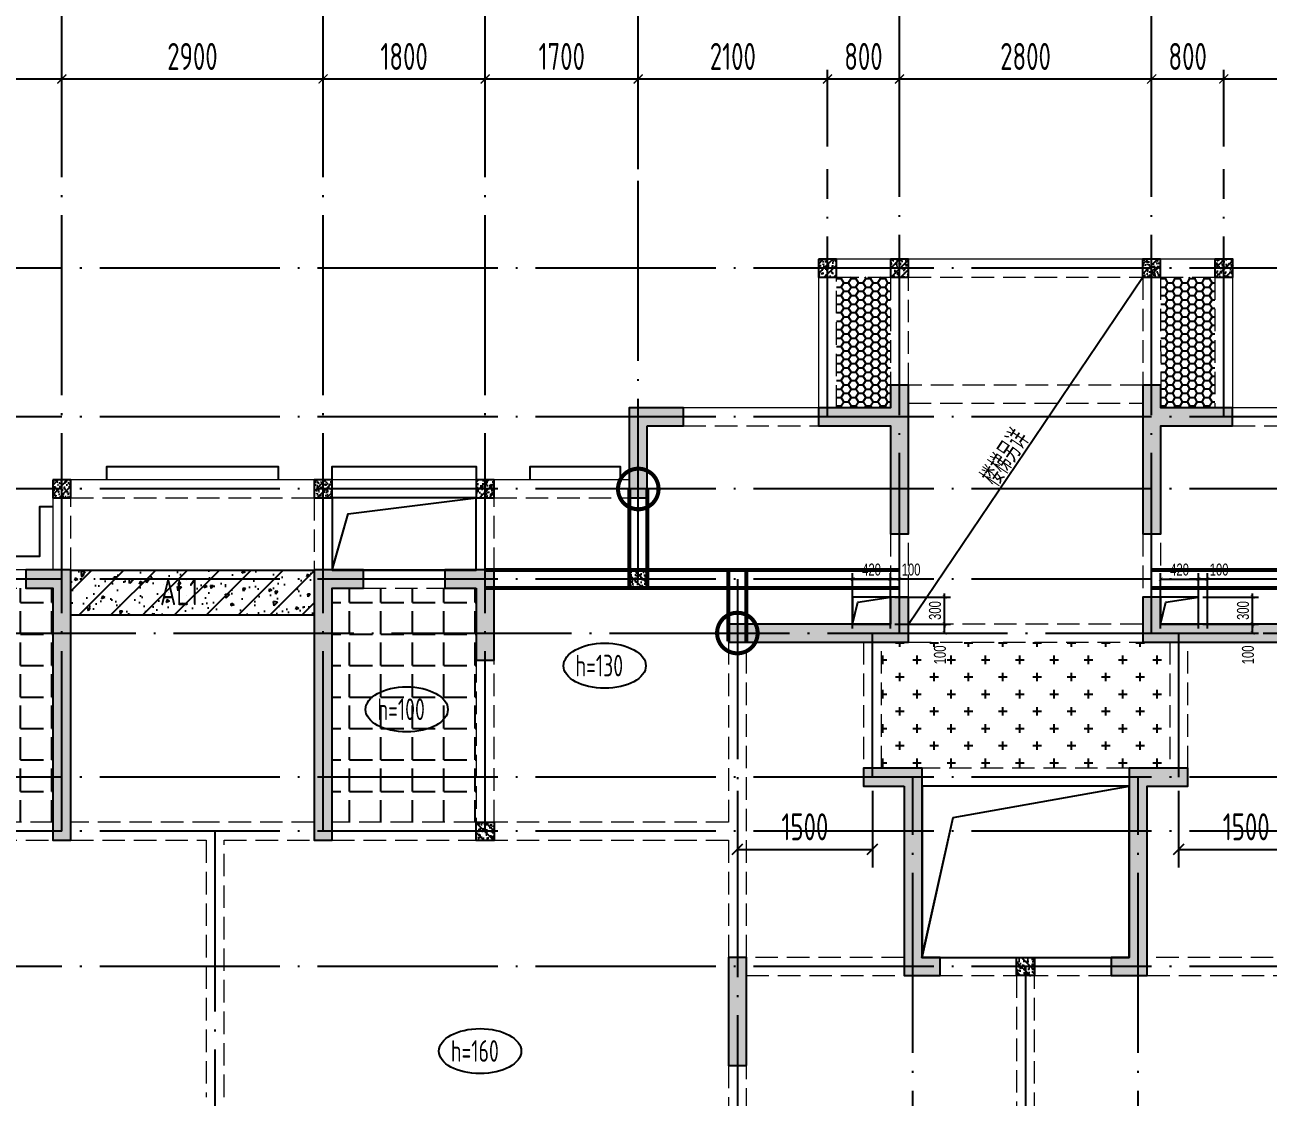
# Model space of a CAD drawing. Extents: x -655480 to 203344, y -294099 to 287156.
# Drawn here: x -164129 to -150325, y -6322 to 5578 of the extents above; entities that cross this region are included whole.
import ezdxf
from ezdxf.enums import TextEntityAlignment as Align

# ---------------------------------------------------------------- set-up
doc = ezdxf.new("R2010")
doc.units = 0
doc.header["$LTSCALE"] = 1000
for name, pattern in [('DASH', [0.35, 0.25, -0.1]), ('DASHED', [0.75, 0.5, -0.25]), ('DOTE', [2.42, 2, -0.2, 0.02, -0.2])]:
    doc.linetypes.add(name, pattern=pattern)
doc.layers.get('0').update_dxf_attribs({"linetype": 'CONTINUOUS'})
doc.layers.get('DEFPOINTS').update_dxf_attribs({"linetype": 'CONTINUOUS'})
doc.layers.add('+公共字体', color=7, linetype='CONTINUOUS', lineweight=20)
for name, color, linetype in [('A-AXIS', 1, 'CONTINUOUS'), ('A-DOTE', 10, 'DOTE'), ('BEAM', 4, 'DASHED'), ('ROOF', 183, 'CONTINUOUS'), ('S-B板填充', 251, 'CONTINUOUS'), ('S-B板标注', 3, 'CONTINUOUS'), ('S-B板配筋号', 7, 'CONTINUOUS'), ('S-C承台编号', 6, 'CONTINUOUS'), ('S-D洞口', 4, 'CONTINUOUS'), ('S-D洞口标注', 3, 'CONTINUOUS'), ('S-L主梁线', 4, 'DASH'), ('S-Q墙填充', 252, 'CONTINUOUS'), ('S-Q墙实线', 6, 'CONTINUOUS'), ('S-Q墙标注', 3, 'CONTINUOUS'), ('S-Y一般标注', 3, 'CONTINUOUS'), ('S-板正筋', 2, 'CONTINUOUS'), ('S-构造柱', 212, 'CONTINUOUS'), ('TEXT', 2, 'CONTINUOUS'), ('水平筋标注', 7, 'CONTINUOUS'), ('看线', 251, 'CONTINUOUS')]:
    doc.layers.add(name, color=color, linetype=linetype)
doc.layers.add('配箍校核', color=34, linetype='CONTINUOUS', plot=False)
doc.styles.add('TSSD_DIMENSION', font='Tssdeng.shx', dxfattribs={"width": 0.7, "bigfont": 'tssdchn.shx'})
doc.styles.add('TSSD_REIN', font='tssdeng.shx', dxfattribs={"width": 0.7, "height": 300, "bigfont": 'tssdchn.shx'})
doc.styles.add('结构文字', font='zstxt.shx', dxfattribs={"width": 0.7, "bigfont": 'zshz.shx'})
doc.dimstyles.new('STRUCK', dxfattribs={"dimtxt": 400, "dimasz": 121, "dimexe": 200, "dimexo": 150, "dimgap": 115, "dimtad": 1, "dimdec": 0, "dimdsep": 46, "dimtxsty": '结构文字', "dimblk": 'ARCHTICK', "dimcen": 400, "dimclrd": 3, "dimclre": 3, "dimclrt": 7, "dimadec": 0, "dimazin": 0, "dimtfac": 1, "dimtdec": 0, "dimtix": 1, "dimtmove": 2, "dimatfit": 3, "dimldrblk": '_DIMX', "dimfxl": 1, "dimtolj": 1, "dimtzin": 0, "dimarcsym": 0})
doc.dimstyles.new('STRUCK30', dxfattribs={"dimscale": 0.33333, "dimtxt": 400, "dimasz": 121, "dimexe": 200, "dimexo": 150, "dimgap": 115, "dimtad": 1, "dimdec": 0, "dimdsep": 46, "dimtxsty": '结构文字', "dimblk": 'ARCHTICK', "dimcen": 400, "dimclrd": 3, "dimclre": 3, "dimclrt": 7, "dimadec": 0, "dimazin": 0, "dimtfac": 1, "dimtdec": 0, "dimtix": 1, "dimtmove": 2, "dimatfit": 3, "dimldrblk": '_DIMX', "dimfxl": 1, "dimtolj": 1, "dimtzin": 0, "dimarcsym": 0})
doc.dimstyles.new('TSSD_100_100', dxfattribs={"dimtxt": 300, "dimasz": 100, "dimexe": 100, "dimexo": 250, "dimgap": 100, "dimtad": 1, "dimdec": 0, "dimzin": 0, "dimdsep": 46, "dimtxsty": 'TSSD_DIMENSION', "dimblk": 'ARCHTICK', "dimcen": 0, "dimdle": 100, "dimclrt": 7, "dimadec": 0, "dimazin": 0, "dimtfac": 1, "dimtdec": 0, "dimtix": 1, "dimtmove": 2, "dimatfit": 3, "dimldrblk": 'ARCHTICK', "dimfxl": 1, "dimtolj": 1, "dimtzin": 0, "dimarcsym": 0})

# ---------------------------------------------------------------- blocks, each defined once
blk = doc.blocks.new('_ArchTick')
at = {"color": 0, "linetype": 'ByBlock', "const_width": 0.15}
blk.add_lwpolyline([(-0.5, -0.5), (0.5, 0.5)], dxfattribs=at)
blk = doc.blocks.new('*D161')
at = {"layer": 'DEFPOINTS', "color": 0, "transparency": 16777216}
for p in [(31400, 19250), (29600, 18250), (31400, 18250)]:
    blk.add_point(p, dxfattribs=at)
at = {"layer": 'S-Y一般标注', "color": 0, "lineweight": -2, "transparency": 16777216}
for p, q in [((29600, 18500), (29600, 19350)), ((31400, 18500), (31400, 19350)), ((29500, 19250), (31500, 19250))]:
    blk.add_line(p, q, dxfattribs=at)
at = {"layer": 'S-Y一般标注', "color": 0, "lineweight": -2, "transparency": 16777216, "xscale": 100, "yscale": 100, "zscale": 100, "rotation": 180}
blk.add_blockref('_ArchTick', (29600, 19250), dxfattribs=at)
at = {"layer": 'S-Y一般标注', "color": 0, "lineweight": -2, "transparency": 16777216, "xscale": 100, "yscale": 100, "zscale": 100}
blk.add_blockref('_ArchTick', (31400, 19250), dxfattribs=at)
at = {"layer": 'S-Y一般标注', "color": 7, "transparency": 16777216, "insert": (30500, 19500), "char_height": 300, "attachment_point": 5, "style": 'TSSD_DIMENSION'}
blk.add_mtext('\\A1;1800', dxfattribs=at)
blk = doc.blocks.new('*D162')
at = {"layer": 'DEFPOINTS', "color": 0, "transparency": 16777216}
for p in [(34300, 19250), (31400, 18250), (34300, 18250)]:
    blk.add_point(p, dxfattribs=at)
at = {"layer": 'S-Y一般标注', "color": 0, "lineweight": -2, "transparency": 16777216}
for p, q in [((31400, 18500), (31400, 19350)), ((34300, 18500), (34300, 19350)), ((31300, 19250), (34400, 19250))]:
    blk.add_line(p, q, dxfattribs=at)
at = {"layer": 'S-Y一般标注', "color": 0, "lineweight": -2, "transparency": 16777216, "xscale": 100, "yscale": 100, "zscale": 100, "rotation": 180}
blk.add_blockref('_ArchTick', (31400, 19250), dxfattribs=at)
at = {"layer": 'S-Y一般标注', "color": 0, "lineweight": -2, "transparency": 16777216, "xscale": 100, "yscale": 100, "zscale": 100}
blk.add_blockref('_ArchTick', (34300, 19250), dxfattribs=at)
at = {"layer": 'S-Y一般标注', "color": 7, "transparency": 16777216, "insert": (32850, 19500), "char_height": 300, "attachment_point": 5, "style": 'TSSD_DIMENSION'}
blk.add_mtext('\\A1;2900', dxfattribs=at)
blk = doc.blocks.new('*D163')
at = {"layer": 'DEFPOINTS', "color": 0, "transparency": 16777216}
for p in [(36100, 19250), (34300, 18250), (36100, 18250)]:
    blk.add_point(p, dxfattribs=at)
at = {"layer": 'S-Y一般标注', "color": 0, "lineweight": -2, "transparency": 16777216}
for p, q in [((34300, 18500), (34300, 19350)), ((36100, 18500), (36100, 19350)), ((34200, 19250), (36200, 19250))]:
    blk.add_line(p, q, dxfattribs=at)
at = {"layer": 'S-Y一般标注', "color": 0, "lineweight": -2, "transparency": 16777216, "xscale": 100, "yscale": 100, "zscale": 100, "rotation": 180}
blk.add_blockref('_ArchTick', (34300, 19250), dxfattribs=at)
at = {"layer": 'S-Y一般标注', "color": 0, "lineweight": -2, "transparency": 16777216, "xscale": 100, "yscale": 100, "zscale": 100}
blk.add_blockref('_ArchTick', (36100, 19250), dxfattribs=at)
at = {"layer": 'S-Y一般标注', "color": 7, "transparency": 16777216, "insert": (35200, 19500), "char_height": 300, "attachment_point": 5, "style": 'TSSD_DIMENSION'}
blk.add_mtext('\\A1;1800', dxfattribs=at)
blk = doc.blocks.new('*D164')
at = {"layer": 'DEFPOINTS', "color": 0, "transparency": 16777216}
for p in [(37800, 19250), (36100, 18250), (37800, 18250)]:
    blk.add_point(p, dxfattribs=at)
at = {"layer": 'S-Y一般标注', "color": 0, "lineweight": -2, "transparency": 16777216}
for p, q in [((36100, 18500), (36100, 19350)), ((37800, 18500), (37800, 19350)), ((36000, 19250), (37900, 19250))]:
    blk.add_line(p, q, dxfattribs=at)
at = {"layer": 'S-Y一般标注', "color": 0, "lineweight": -2, "transparency": 16777216, "xscale": 100, "yscale": 100, "zscale": 100, "rotation": 180}
blk.add_blockref('_ArchTick', (36100, 19250), dxfattribs=at)
at = {"layer": 'S-Y一般标注', "color": 0, "lineweight": -2, "transparency": 16777216, "xscale": 100, "yscale": 100, "zscale": 100}
blk.add_blockref('_ArchTick', (37800, 19250), dxfattribs=at)
at = {"layer": 'S-Y一般标注', "color": 7, "transparency": 16777216, "insert": (36950, 19500), "char_height": 300, "attachment_point": 5, "style": 'TSSD_DIMENSION'}
blk.add_mtext('\\A1;1700', dxfattribs=at)
blk = doc.blocks.new('*D165')
at = {"layer": 'DEFPOINTS', "color": 0, "transparency": 16777216}
for p in [(40700, 19250), (39900, 18250), (40700, 18250)]:
    blk.add_point(p, dxfattribs=at)
at = {"layer": 'S-Y一般标注', "color": 0, "lineweight": -2, "transparency": 16777216}
for p, q in [((39900, 18500), (39900, 19350)), ((40700, 18500), (40700, 19350)), ((39800, 19250), (40800, 19250))]:
    blk.add_line(p, q, dxfattribs=at)
at = {"layer": 'S-Y一般标注', "color": 0, "lineweight": -2, "transparency": 16777216, "xscale": 100, "yscale": 100, "zscale": 100, "rotation": 180}
blk.add_blockref('_ArchTick', (39900, 19250), dxfattribs=at)
at = {"layer": 'S-Y一般标注', "color": 0, "lineweight": -2, "transparency": 16777216, "xscale": 100, "yscale": 100, "zscale": 100}
blk.add_blockref('_ArchTick', (40700, 19250), dxfattribs=at)
at = {"layer": 'S-Y一般标注', "color": 7, "transparency": 16777216, "insert": (40300, 19500), "char_height": 300, "attachment_point": 5, "style": 'TSSD_DIMENSION'}
blk.add_mtext('\\A1;800', dxfattribs=at)
blk = doc.blocks.new('*D166')
at = {"layer": 'DEFPOINTS', "color": 0, "transparency": 16777216}
for p in [(43500, 19250), (40700, 18250), (43500, 18250)]:
    blk.add_point(p, dxfattribs=at)
at = {"layer": 'S-Y一般标注', "color": 0, "lineweight": -2, "transparency": 16777216}
for p, q in [((40700, 18500), (40700, 19350)), ((43500, 18500), (43500, 19350)), ((40600, 19250), (43600, 19250))]:
    blk.add_line(p, q, dxfattribs=at)
at = {"layer": 'S-Y一般标注', "color": 0, "lineweight": -2, "transparency": 16777216, "xscale": 100, "yscale": 100, "zscale": 100, "rotation": 180}
blk.add_blockref('_ArchTick', (40700, 19250), dxfattribs=at)
at = {"layer": 'S-Y一般标注', "color": 0, "lineweight": -2, "transparency": 16777216, "xscale": 100, "yscale": 100, "zscale": 100}
blk.add_blockref('_ArchTick', (43500, 19250), dxfattribs=at)
at = {"layer": 'S-Y一般标注', "color": 7, "transparency": 16777216, "insert": (42100, 19500), "char_height": 300, "attachment_point": 5, "style": 'TSSD_DIMENSION'}
blk.add_mtext('\\A1;2800', dxfattribs=at)
blk = doc.blocks.new('*D167')
at = {"layer": 'DEFPOINTS', "color": 0, "transparency": 16777216}
for p in [(46400, 19250), (44300, 18250), (46400, 18250)]:
    blk.add_point(p, dxfattribs=at)
at = {"layer": 'S-Y一般标注', "color": 0, "lineweight": -2, "transparency": 16777216}
for p, q in [((44300, 18500), (44300, 19350)), ((46400, 18500), (46400, 19350)), ((44200, 19250), (46500, 19250))]:
    blk.add_line(p, q, dxfattribs=at)
at = {"layer": 'S-Y一般标注', "color": 0, "lineweight": -2, "transparency": 16777216, "xscale": 100, "yscale": 100, "zscale": 100, "rotation": 180}
blk.add_blockref('_ArchTick', (44300, 19250), dxfattribs=at)
at = {"layer": 'S-Y一般标注', "color": 0, "lineweight": -2, "transparency": 16777216, "xscale": 100, "yscale": 100, "zscale": 100}
blk.add_blockref('_ArchTick', (46400, 19250), dxfattribs=at)
at = {"layer": 'S-Y一般标注', "color": 7, "transparency": 16777216, "insert": (45742, 19500), "char_height": 300, "attachment_point": 5, "style": 'TSSD_DIMENSION'}
blk.add_mtext('\\A1;2100', dxfattribs=at)
blk = doc.blocks.new('*D185')
at = {"layer": 'DEFPOINTS', "color": 0, "transparency": 16777216}
for p in [(39900, 19250), (37800, 18250), (39900, 18250)]:
    blk.add_point(p, dxfattribs=at)
at = {"layer": 'S-Y一般标注', "color": 0, "lineweight": -2, "transparency": 16777216}
for p, q in [((37800, 18500), (37800, 19350)), ((39900, 18500), (39900, 19350)), ((37700, 19250), (40000, 19250))]:
    blk.add_line(p, q, dxfattribs=at)
at = {"layer": 'S-Y一般标注', "color": 0, "lineweight": -2, "transparency": 16777216, "xscale": 100, "yscale": 100, "zscale": 100, "rotation": 180}
blk.add_blockref('_ArchTick', (37800, 19250), dxfattribs=at)
at = {"layer": 'S-Y一般标注', "color": 0, "lineweight": -2, "transparency": 16777216, "xscale": 100, "yscale": 100, "zscale": 100}
blk.add_blockref('_ArchTick', (39900, 19250), dxfattribs=at)
at = {"layer": 'S-Y一般标注', "color": 7, "transparency": 16777216, "insert": (38850, 19500), "char_height": 300, "attachment_point": 5, "style": 'TSSD_DIMENSION'}
blk.add_mtext('\\A1;2100', dxfattribs=at)
blk = doc.blocks.new('*D186')
at = {"layer": 'DEFPOINTS', "color": 0, "transparency": 16777216}
for p in [(44300, 19250), (43500, 18250), (44300, 18250)]:
    blk.add_point(p, dxfattribs=at)
at = {"layer": 'S-Y一般标注', "color": 0, "lineweight": -2, "transparency": 16777216}
for p, q in [((43500, 18500), (43500, 19350)), ((44300, 18500), (44300, 19350)), ((43400, 19250), (44400, 19250))]:
    blk.add_line(p, q, dxfattribs=at)
at = {"layer": 'S-Y一般标注', "color": 0, "lineweight": -2, "transparency": 16777216, "xscale": 100, "yscale": 100, "zscale": 100, "rotation": 180}
blk.add_blockref('_ArchTick', (43500, 19250), dxfattribs=at)
at = {"layer": 'S-Y一般标注', "color": 0, "lineweight": -2, "transparency": 16777216, "xscale": 100, "yscale": 100, "zscale": 100}
blk.add_blockref('_ArchTick', (44300, 19250), dxfattribs=at)
at = {"layer": 'S-Y一般标注', "color": 7, "transparency": 16777216, "insert": (43900, 19500), "char_height": 300, "attachment_point": 5, "style": 'TSSD_DIMENSION'}
blk.add_mtext('\\A1;800', dxfattribs=at)
blk = doc.blocks.new('20210729.03504727')
at = {"layer": '看线', "color": 202, "ltscale": 0.5}
for points in [[(26800, 10800), (26800, 10950), (28700, 10950), (28700, 10800)], [(29300, 10800), (29300, 10950), (30900, 10950), (30900, 10800)], [(31500, 10800), (31500, 10950), (32500, 10950), (32500, 10800)], [(26200, 10500), (26050, 10500), (26050, 9950), (24500, 9950)]]:
    blk.add_lwpolyline(points, dxfattribs=at)
blk = doc.blocks.new('*D1306')
at = {"layer": 'DEFPOINTS', "color": 0, "transparency": 16777216}
for p in [(-151098, -772), (-150498, -772), (-151098, -1072)]:
    blk.add_point(p, dxfattribs=at)
at = {"layer": 'S-D洞口标注', "color": 3, "lineweight": -2, "transparency": 16777216}
for p, q in [((-151048, -772), (-150431, -772)), ((-150498, -772), (-150498, -732)), ((-150498, -1072), (-150498, -772)), ((-151048, -1072), (-150431, -1072)), ((-150498, -1072), (-150498, -1112))]:
    blk.add_line(p, q, dxfattribs=at)
at = {"layer": 'S-D洞口标注', "color": 3, "lineweight": -2, "transparency": 16777216, "xscale": 40.33293, "yscale": 40.33293, "zscale": 40.33293}
for p, rotation in [((-150498, -772), 270), ((-150498, -1072), 90)]:
    blk.add_blockref('_ArchTick', p, dxfattribs=dict(at, rotation=rotation))
at = {"layer": 'S-D洞口标注', "color": 7, "transparency": 16777216, "insert": (-150603, -922), "char_height": 133.3, "attachment_point": 5, "rotation": 90, "style": '结构文字'}
blk.add_mtext('\\A1;300', dxfattribs=at)
blk = doc.blocks.new('_DIMX')
blk.add_line((-150, 0), (150, 0))
at = {"const_width": 50}
blk.add_lwpolyline([(-70, -70), (70, 70)], dxfattribs=at)
blk = doc.blocks.new('*D1307')
at = {"layer": 'DEFPOINTS', "color": 0, "transparency": 16777216}
for p in [(-151098, -573), (-151518, -1173), (-151098, -1172)]:
    blk.add_point(p, dxfattribs=at)
at = {"layer": 'S-D洞口标注', "color": 3, "lineweight": -2, "transparency": 16777216}
for p, q in [((-151518, -1123), (-151518, -506)), ((-151098, -1122), (-151098, -506)), ((-151518, -573), (-151098, -573))]:
    blk.add_line(p, q, dxfattribs=at)
at = {"layer": 'S-D洞口标注', "color": 3, "lineweight": -2, "transparency": 16777216, "xscale": 40.33293, "yscale": 40.33293, "zscale": 40.33293, "rotation": 180}
blk.add_blockref('_ArchTick', (-151518, -573), dxfattribs=at)
at = {"layer": 'S-D洞口标注', "color": 3, "lineweight": -2, "transparency": 16777216, "xscale": 40.33293, "yscale": 40.33293, "zscale": 40.33293}
blk.add_blockref('_ArchTick', (-151098, -573), dxfattribs=at)
at = {"layer": 'S-D洞口标注', "color": 7, "transparency": 16777216, "insert": (-151308, -468), "char_height": 133.3, "attachment_point": 5, "style": '结构文字'}
blk.add_mtext('\\A1;420', dxfattribs=at)
blk = doc.blocks.new('*D1308')
at = {"layer": 'DEFPOINTS', "color": 0, "transparency": 16777216}
for p in [(-150998, -573), (-151098, -1172), (-150998, -1172)]:
    blk.add_point(p, dxfattribs=at)
at = {"layer": 'S-D洞口标注', "color": 3, "lineweight": -2, "transparency": 16777216}
for p, q in [((-151098, -1122), (-151098, -506)), ((-150998, -1122), (-150998, -506)), ((-151098, -573), (-150998, -573))]:
    blk.add_line(p, q, dxfattribs=at)
at = {"layer": 'S-D洞口标注', "color": 3, "lineweight": -2, "transparency": 16777216, "xscale": 40.33293, "yscale": 40.33293, "zscale": 40.33293, "rotation": 180}
blk.add_blockref('_ArchTick', (-151098, -573), dxfattribs=at)
at = {"layer": 'S-D洞口标注', "color": 3, "lineweight": -2, "transparency": 16777216, "xscale": 40.33293, "yscale": 40.33293, "zscale": 40.33293}
blk.add_blockref('_ArchTick', (-150998, -573), dxfattribs=at)
at = {"layer": 'S-D洞口标注', "color": 7, "transparency": 16777216, "insert": (-150869, -468), "char_height": 133.3, "attachment_point": 5, "style": '结构文字'}
blk.add_mtext('\\A1;100', dxfattribs=at)
blk = doc.blocks.new('*D1309')
at = {"layer": 'DEFPOINTS', "color": 0, "transparency": 16777216}
for p in [(-151098, -1072), (-150498, -1072), (-151098, -1172)]:
    blk.add_point(p, dxfattribs=at)
at = {"layer": 'S-D洞口标注', "color": 3, "lineweight": -2, "transparency": 16777216}
for p, q in [((-151048, -1072), (-150431, -1072)), ((-150498, -1172), (-150498, -1072)), ((-151048, -1172), (-150431, -1172))]:
    blk.add_line(p, q, dxfattribs=at)
at = {"layer": 'S-D洞口标注', "color": 3, "lineweight": -2, "transparency": 16777216, "xscale": 40.33293, "yscale": 40.33293, "zscale": 40.33293}
for p, rotation in [((-150498, -1072), 90), ((-150498, -1172), 270)]:
    blk.add_blockref('_ArchTick', p, dxfattribs=dict(at, rotation=rotation))
at = {"layer": 'S-D洞口标注', "color": 7, "transparency": 16777216, "insert": (-150548, -1414), "char_height": 133.3, "attachment_point": 5, "rotation": 90, "style": '结构文字'}
blk.add_mtext('\\A1;100', dxfattribs=at)
blk = doc.blocks.new('*D1310')
at = {"layer": 'DEFPOINTS', "color": 0, "transparency": 16777216}
for p in [(-154518, -772), (-153918, -772), (-154518, -1072)]:
    blk.add_point(p, dxfattribs=at)
at = {"layer": 'S-D洞口标注', "color": 3, "lineweight": -2, "transparency": 16777216}
for p, q in [((-154468, -772), (-153851, -772)), ((-153918, -772), (-153918, -732)), ((-153918, -1072), (-153918, -772)), ((-154468, -1072), (-153851, -1072)), ((-153918, -1072), (-153918, -1112))]:
    blk.add_line(p, q, dxfattribs=at)
at = {"layer": 'S-D洞口标注', "color": 3, "lineweight": -2, "transparency": 16777216, "xscale": 40.33293, "yscale": 40.33293, "zscale": 40.33293}
for p, rotation in [((-153918, -772), 270), ((-153918, -1072), 90)]:
    blk.add_blockref('_ArchTick', p, dxfattribs=dict(at, rotation=rotation))
at = {"layer": 'S-D洞口标注', "color": 7, "transparency": 16777216, "insert": (-154023, -922), "char_height": 133.3, "attachment_point": 5, "rotation": 90, "style": '结构文字'}
blk.add_mtext('\\A1;300', dxfattribs=at)
blk = doc.blocks.new('*D1311')
at = {"layer": 'DEFPOINTS', "color": 0, "transparency": 16777216}
for p in [(-154518, -573), (-154938, -1173), (-154518, -1172)]:
    blk.add_point(p, dxfattribs=at)
at = {"layer": 'S-D洞口标注', "color": 3, "lineweight": -2, "transparency": 16777216}
for p, q in [((-154938, -1123), (-154938, -506)), ((-154518, -1122), (-154518, -506)), ((-154938, -573), (-154518, -573))]:
    blk.add_line(p, q, dxfattribs=at)
at = {"layer": 'S-D洞口标注', "color": 3, "lineweight": -2, "transparency": 16777216, "xscale": 40.33293, "yscale": 40.33293, "zscale": 40.33293, "rotation": 180}
blk.add_blockref('_ArchTick', (-154938, -573), dxfattribs=at)
at = {"layer": 'S-D洞口标注', "color": 3, "lineweight": -2, "transparency": 16777216, "xscale": 40.33293, "yscale": 40.33293, "zscale": 40.33293}
blk.add_blockref('_ArchTick', (-154518, -573), dxfattribs=at)
at = {"layer": 'S-D洞口标注', "color": 7, "transparency": 16777216, "insert": (-154728, -468), "char_height": 133.3, "attachment_point": 5, "style": '结构文字'}
blk.add_mtext('\\A1;420', dxfattribs=at)
blk = doc.blocks.new('*D1312')
at = {"layer": 'DEFPOINTS', "color": 0, "transparency": 16777216}
for p in [(-154418, -573), (-154518, -1172), (-154418, -1172)]:
    blk.add_point(p, dxfattribs=at)
at = {"layer": 'S-D洞口标注', "color": 3, "lineweight": -2, "transparency": 16777216}
for p, q in [((-154518, -1122), (-154518, -506)), ((-154418, -1122), (-154418, -506)), ((-154518, -573), (-154418, -573))]:
    blk.add_line(p, q, dxfattribs=at)
at = {"layer": 'S-D洞口标注', "color": 3, "lineweight": -2, "transparency": 16777216, "xscale": 40.33293, "yscale": 40.33293, "zscale": 40.33293, "rotation": 180}
blk.add_blockref('_ArchTick', (-154518, -573), dxfattribs=at)
at = {"layer": 'S-D洞口标注', "color": 3, "lineweight": -2, "transparency": 16777216, "xscale": 40.33293, "yscale": 40.33293, "zscale": 40.33293}
blk.add_blockref('_ArchTick', (-154418, -573), dxfattribs=at)
at = {"layer": 'S-D洞口标注', "color": 7, "transparency": 16777216, "insert": (-154289, -468), "char_height": 133.3, "attachment_point": 5, "style": '结构文字'}
blk.add_mtext('\\A1;100', dxfattribs=at)
blk = doc.blocks.new('*D1313')
at = {"layer": 'DEFPOINTS', "color": 0, "transparency": 16777216}
for p in [(-154518, -1072), (-153918, -1072), (-154518, -1172)]:
    blk.add_point(p, dxfattribs=at)
at = {"layer": 'S-D洞口标注', "color": 3, "lineweight": -2, "transparency": 16777216}
for p, q in [((-154468, -1072), (-153851, -1072)), ((-153918, -1172), (-153918, -1072)), ((-154468, -1172), (-153851, -1172))]:
    blk.add_line(p, q, dxfattribs=at)
at = {"layer": 'S-D洞口标注', "color": 3, "lineweight": -2, "transparency": 16777216, "xscale": 40.33293, "yscale": 40.33293, "zscale": 40.33293}
for p, rotation in [((-153918, -1072), 90), ((-153918, -1172), 270)]:
    blk.add_blockref('_ArchTick', p, dxfattribs=dict(at, rotation=rotation))
at = {"layer": 'S-D洞口标注', "color": 7, "transparency": 16777216, "insert": (-153968, -1414), "char_height": 133.3, "attachment_point": 5, "rotation": 90, "style": '结构文字'}
blk.add_mtext('\\A1;100', dxfattribs=at)
blk = doc.blocks.new('20210803.22403995')
at = {"layer": '+公共字体', "color": 2, "const_width": 45}
for points in [[(-831038, -168387, 1), (-831038, -167937, 1), (-831038, -168387, -1)], [(-829938, -169986, 1), (-829938, -169536, 1), (-829938, -169986, -1)]]:
    blk.add_lwpolyline(points, format="xyb", dxfattribs=at)
blk = doc.blocks.new('20210807.15312446')
at = {"layer": 'S-Q墙填充'}
h = blk.add_hatch(color=252, dxfattribs=at)
h.dxf.hatch_style = 1
h.paths.add_polyline_path([(97216, 67840), (97216, 68190), (97016, 68190), (97016, 67940), (96216, 67940), (96216, 67740), (97016, 67740), (97016, 66540), (97216, 66540)])
h = blk.add_hatch(color=252, dxfattribs=at)
h.dxf.hatch_style = 1
h.paths.add_polyline_path([(99816, 67840), (99816, 66540), (100016, 66540), (100016, 67740), (100815, 67740), (100815, 67940), (100016, 67940), (100016, 68190), (99816, 68190)])
h = blk.add_hatch(color=252, dxfattribs=at)
h.dxf.hatch_style = 1
h.paths.add_polyline_path([(94316, 67740), (94716, 67740), (94716, 67940), (94116, 67940), (94116, 66940), (94316, 66940)])
h = blk.add_hatch(color=252, dxfattribs=at)
h.dxf.hatch_style = 1
h.paths.add_polyline_path([(87916, 66140), (87416, 66140), (87416, 65940), (87716, 65940), (87716, 63140), (87916, 63140)])
h = blk.add_hatch(color=252, dxfattribs=at)
h.dxf.hatch_style = 1
h.paths.add_polyline_path([(90616, 66140), (90616, 63140), (90816, 63140), (90816, 65940), (91166, 65940), (91166, 66140)])
h = blk.add_hatch(color=252, dxfattribs=at)
h.dxf.hatch_style = 1
h.paths.add_polyline_path([(92416, 65940), (92416, 65140), (92616, 65140), (92616, 66140), (92066, 66140), (92066, 65940)])
h = blk.add_hatch(color=252, dxfattribs=at)
h.dxf.hatch_style = 1
h.paths.add_polyline_path([(95216, 65340), (96816, 65340), (97216, 65340), (97216, 65840), (97016, 65840), (97016, 65540), (96816, 65540), (95216, 65540)])
h = blk.add_hatch(color=252, dxfattribs=at)
h.dxf.hatch_style = 1
h.paths.add_polyline_path([(100016, 65540), (100016, 65840), (99816, 65840), (99816, 65340), (100216, 65340), (101816, 65340), (101816, 65540), (100216, 65540)])
h = blk.add_hatch(color=252, dxfattribs=at)
h.dxf.hatch_style = 1
h.paths.add_polyline_path([(97166, 63740), (97166, 61640), (97566, 61640), (97566, 61840), (97366, 61840), (97366, 63940), (96716, 63940), (96716, 63740)])
h = blk.add_hatch(color=252, dxfattribs=at)
h.dxf.hatch_style = 1
h.paths.add_polyline_path([(99666, 61840), (99466, 61840), (99466, 61640), (99866, 61640), (99866, 63740), (100316, 63740), (100316, 63940), (99666, 63940)])
h = blk.add_hatch(color=252, dxfattribs=at)
h.dxf.hatch_style = 1
h.paths.add_polyline_path([(95416, 60640), (95416, 61840), (95216, 61840), (95216, 60640)])
at = {"layer": 'S-D洞口', "color": 5}
for points in [[(90816, 66140), (92416, 66140), (92416, 66940), (90816, 66940), (90816, 66140), (90993, 66762), (92416, 66940)], [(97366, 61840), (99666, 61840), (99666, 63740), (97366, 63740), (97366, 61840), (97712, 63393), (99666, 63740)]]:
    blk.add_lwpolyline(points, dxfattribs=at)
at = {"layer": 'S-L主梁线', "linetype": 'ByBlock', "lineweight": 18}
for p, q in [((96216, 69590), (96216, 67940)), ((97116, 69590), (96216, 69590)), ((99916, 69590), (97116, 69590)), ((100816, 69590), (99916, 69590)), ((100816, 67940), (100816, 69590)), ((96216, 67940), (94716, 67940)), ((102316, 67940), (100816, 67940)), ((87716, 67140), (87716, 66140)), ((90716, 67140), (87716, 67140)), ((92516, 67140), (90716, 67140)), ((94116, 67140), (92516, 67140)), ((90816, 66940), (92416, 66940)), ((90816, 66140), (90816, 66940)), ((92416, 66940), (92416, 66140)), ((87416, 66140), (86016, 66140)), ((92066, 66140), (91166, 66140)), ((97366, 63740), (99666, 63740)), ((98516, 61840), (97566, 61840)), ((99466, 61840), (98516, 61840))]:
    blk.add_line(p, q, dxfattribs=at)
at = {"layer": 'S-L主梁线', "linetype": 'DASH', "lineweight": 18}
for p, q in [((96416, 69390), (97016, 69390)), ((96416, 67940), (96416, 69390)), ((97016, 69390), (97016, 68190)), ((97216, 69390), (99816, 69390)), ((97216, 68190), (97216, 69390)), ((99816, 69390), (99816, 68190)), ((100015, 69390), (100016, 68190)), ((100016, 69390), (100616, 69390)), ((100616, 69390), (100616, 67940)), ((99815, 68190), (97216, 68190)), ((97216, 67990), (99816, 67990)), ((94716, 67740), (96216, 67740)), ((100816, 67740), (102316, 67740)), ((87916, 66940), (90616, 66940)), ((87916, 66140), (87916, 66940)), ((90616, 66940), (90616, 66140)), ((92616, 66940), (94116, 66940)), ((92616, 66140), (92616, 66940)), ((97016, 66540), (97016, 65840)), ((97216, 65840), (97216, 66540)), ((99816, 66540), (99816, 65840)), ((100016, 65840), (100016, 66540)), ((86016, 65940), (87416, 65940)), ((91166, 65940), (92066, 65940)), ((99816, 65540), (97216, 65540)), ((95216, 65340), (95216, 63340)), ((95416, 63240), (95416, 65340)), ((96716, 65340), (96716, 63940)), ((96916, 63940), (96916, 65340)), ((97216, 65340), (99816, 65340)), ((100116, 65340), (100116, 63940)), ((100316, 63940), (100316, 65340)), ((92416, 65140), (92416, 63340)), ((92616, 63340), (92616, 65140)), ((99666, 63940), (97366, 63940)), ((87716, 63340), (86016, 63340)), ((89516, 63340), (87916, 63340)), ((90616, 63340), (89516, 63340)), ((92416, 63340), (90816, 63340)), ((95216, 63340), (92616, 63340)), ((95416, 61840), (95416, 63240)), ((86016, 63140), (87716, 63140)), ((87916, 63140), (89416, 63140)), ((89416, 63140), (89416, 60290)), ((89616, 63140), (90616, 63140)), ((89616, 60290), (89616, 63140)), ((90816, 63140), (92516, 63140)), ((92516, 63140), (95216, 63140)), ((95216, 63140), (95216, 61840)), ((97166, 61840), (95416, 61840)), ((101616, 61840), (99866, 61840)), ((95416, 61640), (97166, 61640)), ((97566, 61640), (98516, 61640)), ((98416, 61640), (98416, 57640)), ((98516, 61640), (99466, 61640)), ((98616, 57640), (98616, 61640)), ((99866, 61640), (101616, 61640)), ((95216, 60640), (95216, 59090)), ((95416, 59090), (95416, 60640))]:
    blk.add_line(p, q, dxfattribs=at)
at = {"layer": 'S-Q墙实线'}
blk.add_lwpolyline([(97216, 67840), (97216, 68190), (97016, 68190), (97016, 67940), (96216, 67940), (96216, 67740), (97016, 67740), (97016, 66540), (97216, 66540), (97216, 67840)], dxfattribs=at)
for points in [[(99816, 67840), (99816, 66540), (100016, 66540), (100016, 67740), (100815, 67740), (100815, 67940), (100016, 67940), (100016, 68190), (99816, 68190)], [(94316, 67740), (94716, 67740), (94716, 67940), (94116, 67940), (94116, 66940), (94316, 66940)], [(87916, 66140), (87416, 66140), (87416, 65940), (87716, 65940), (87716, 63140), (87916, 63140)], [(90616, 66140), (90616, 63140), (90816, 63140), (90816, 65940), (91166, 65940), (91166, 66140)], [(92416, 65940), (92416, 65140), (92616, 65140), (92616, 66140), (92066, 66140), (92066, 65940)], [(95216, 65340), (96816, 65340), (97216, 65340), (97216, 65840), (97016, 65840), (97016, 65540), (96816, 65540), (95216, 65540)], [(100016, 65540), (100016, 65840), (99816, 65840), (99816, 65340), (100216, 65340), (101816, 65340), (101816, 65540), (100216, 65540)], [(97166, 63740), (97166, 61640), (97566, 61640), (97566, 61840), (97366, 61840), (97366, 63940), (96716, 63940), (96716, 63740)], [(99666, 61840), (99466, 61840), (99466, 61640), (99866, 61640), (99866, 63740), (100316, 63740), (100316, 63940), (99666, 63940)], [(95416, 60640), (95416, 61840), (95216, 61840), (95216, 60640)]]:
    blk.add_lwpolyline(points, close=True, dxfattribs=at)
blk = doc.blocks.new('20210730.02141516')
at = {"layer": 'S-构造柱'}
h = blk.add_hatch(dxfattribs=at)
h.set_pattern_fill('ARMORED', color=256, scale=15, angle=-90, style=0)
h.set_pattern_definition([(320, (-154189.41, 3278673.45), (-9.4128202, -107.5890274), [11.25, -123.75]), (265, (-154189.41, 3278673.45), (112.82882, 20.8127), [9, -99]), (10.4514, (-154190.19, 3278664.49), (103.4159313, -86.7764073), [9.5610285, -105.1713168]), (316.1842, (-154159.41, 3278673.45), (-24.827852, -160.0861573), [16.875, -185.625]), (6.6356, (-154161.48, 3278660.11), (146.117681, -140.199406), [14.341543, -157.75695]), (261.1842, (-154159.41, 3278673.45), (146.11779, -140.199292), [13.5, -148.5]), (291, (-154166.91, 3278658.45), (-60.3928336, -89.5360578), [11.25, -123.75]), (236, (-154166.91, 3278658.45), (108.7725068, -36.4972998), [9, -99]), (341.4514, (-154171.94, 3278650.99), (48.3795745, -126.0333943), [9.5610285, -105.1713168]), (307.5, (-154189.41, 3278673.454), (49.93407807, -1.8239783), [0, -97.8, 0, -100.5, 0, -99.375]), (277.5, (-154189.41, 3278673.454), (59.1617568, -39.4604306), [0, -57.3, 0, -95.55, 0, -37.875]), (237.5, (-154189.41, 3278706.904), (-3.38323076, -80.07336543), [0, -37.5, 0, -117, 0, -155.25]), (227.5, (-154189.41, 3278721.904), (15.0157473, -87.4779254), [0, -48.75, 0, -77.7, 0, -110.25]), (315, (-154189.41, 3278673.454), (53.0330086, 53.0330086), [])])
h.paths.add_polyline_path([(200, 200), (200, 0), (0, 0), (0, 200)])
blk.add_lwpolyline([(200, 200), (200, 0), (0, 0), (0, 200)], close=True, dxfattribs=at)
blk = doc.blocks.new('20210809.18285270')
at = {"layer": 'ROOF', "xscale": -1, "rotation": 4.61764226855621e-08}
for p in [(35500, 12550), (36300, 12550), (39100, 12550), (39900, 12550), (27000, 10100), (29900, 10100), (31700, 10100)]:
    blk.add_blockref('20210730.02141516', p, dxfattribs=at)
at = {"layer": 'ROOF', "rotation": 359.9999999538236}
for p in [(33200, 9100), (37500, 4800)]:
    blk.add_blockref('20210730.02141516', p, dxfattribs=at)
at = {"layer": 'ROOF'}
blk.add_blockref('20210730.02141516', (31500, 6300), dxfattribs=at)
blk = doc.blocks.new('*D410')
at = {"layer": 'DEFPOINTS', "color": 0, "transparency": 16777216}
for p in [(-180458, -4859), (-178959, -4859), (-178959, -5659)]:
    blk.add_point(p, dxfattribs=at)
at = {"layer": 'S-Q墙标注', "color": 3, "lineweight": -2, "transparency": 16777216}
for p, q in [((-180458, -5009), (-180458, -5859)), ((-178959, -5009), (-178959, -5859)), ((-180458, -5659), (-178959, -5659))]:
    blk.add_line(p, q, dxfattribs=at)
at = {"layer": 'S-Q墙标注', "color": 3, "lineweight": -2, "transparency": 16777216, "xscale": 121, "yscale": 121, "zscale": 121, "rotation": 180}
blk.add_blockref('_ArchTick', (-180458, -5659), dxfattribs=at)
at = {"layer": 'S-Q墙标注', "color": 3, "lineweight": -2, "transparency": 16777216, "xscale": 121, "yscale": 121, "zscale": 121}
blk.add_blockref('_ArchTick', (-178959, -5659), dxfattribs=at)
at = {"layer": 'S-Q墙标注', "color": 7, "transparency": 16777216, "insert": (-179709, -5409), "char_height": 300, "attachment_point": 5, "style": 'TSSD_REIN'}
blk.add_mtext('\\A1;1500', dxfattribs=at)
blk = doc.blocks.new('*D411')
at = {"layer": 'DEFPOINTS', "color": 0, "transparency": 16777216}
for p in [(-175559, -4859), (-174059, -4859), (-174059, -5659)]:
    blk.add_point(p, dxfattribs=at)
at = {"layer": 'S-Q墙标注', "color": 3, "lineweight": -2, "transparency": 16777216}
for p, q in [((-175559, -5009), (-175559, -5859)), ((-174059, -5009), (-174059, -5859)), ((-175559, -5659), (-174059, -5659))]:
    blk.add_line(p, q, dxfattribs=at)
at = {"layer": 'S-Q墙标注', "color": 3, "lineweight": -2, "transparency": 16777216, "xscale": 121, "yscale": 121, "zscale": 121, "rotation": 180}
blk.add_blockref('_ArchTick', (-175559, -5659), dxfattribs=at)
at = {"layer": 'S-Q墙标注', "color": 3, "lineweight": -2, "transparency": 16777216, "xscale": 121, "yscale": 121, "zscale": 121}
blk.add_blockref('_ArchTick', (-174059, -5659), dxfattribs=at)
at = {"layer": 'S-Q墙标注', "color": 7, "transparency": 16777216, "insert": (-174809, -5409), "char_height": 300, "attachment_point": 5, "style": 'TSSD_REIN'}
blk.add_mtext('\\A1;1500', dxfattribs=at)
blk = doc.blocks.new('20210726.16395156')
at = {"layer": 'A-AXIS'}
for p, q in [((31400, 18249.9), (31400, 21049.9)), ((34300, 18249.9), (34300, 21049.9)), ((36100, 18249.9), (36100, 21049.9)), ((37800, 18249.9), (37800, 21049.9)), ((40700, 18249.9), (40700, 21049.9)), ((43500, 18249.9), (43500, 21049.9))]:
    blk.add_line(p, q, dxfattribs=at)
at = {"layer": 'A-DOTE'}
for p, q in [((31400, 10900), (31400, 18249.9)), ((34300, 10900), (34300, 18249.9)), ((36100, 10900), (36100, 18249.9)), ((37800, 13700), (37800, 18249.9)), ((39900, 15500), (39900, 18249.9)), ((40700, 13100.3), (40700, 18249.9)), ((43500, 13100.3), (43500, 18249.9)), ((44300, 15500), (44300, 18249.9)), ((55600, 17150), (3600, 17150)), ((55600, 15500), (3600, 15500)), ((55600, 14700), (3600, 14700)), ((55600, 13700), (3600, 13700)), ((38900.2, 13700), (38900, 3600)), ((3600, 13100.3), (55600, 13100.3)), ((40400, 11500), (40400, 13100)), ((43800, 11500), (43800, 13100)), ((55600, 11500), (3600, 11500)), ((40850, 3600.2), (40850, 11500)), ((43350, 3600.2), (43350, 11500)), ((55600, 10900), (3600, 10900)), ((33100, 10900), (33100, 3600)), ((55600, 9400), (3600, 9400)), ((42100, 9400), (42100, 3600))]:
    blk.add_line(p, q, dxfattribs=at)
at = {"layer": 'S-Y一般标注'}
for base, p1, p2, picture, middle in [((31400, 19249.9), (29600, 18249.9), (31400, 18249.9), '*D161', (30500, 19499.9)), ((34300, 19249.9), (31400, 18249.9), (34300, 18249.9), '*D162', (32850, 19499.9)), ((36100, 19249.9), (34300, 18249.9), (36100, 18249.9), '*D163', (35200, 19499.9)), ((37800, 19249.9), (36100, 18249.9), (37800, 18249.9), '*D164', (36950, 19499.9)), ((39900, 19249.9), (37800, 18249.9), (39900, 18249.9), '*D185', (38850, 19499.9)), ((40700, 19249.9), (39900, 18249.9), (40700, 18249.9), '*D165', (40300, 19499.9)), ((43500, 19249.9), (40700, 18249.9), (43500, 18249.9), '*D166', (42100, 19499.9)), ((44300, 19249.9), (43500, 18249.9), (44300, 18249.9), '*D186', (43900, 19499.9))]:
    dim = blk.add_linear_dim(base=base, p1=p1, p2=p2, dimstyle='TSSD_100_100', dxfattribs=at)
    dim.commit()
    dim.dimension.update_dxf_attribs({"geometry": picture, "text_midpoint": middle})
dim = blk.add_linear_dim(base=(46400, 19249.9), p1=(44300, 18249.9), p2=(46400, 18249.9), dimstyle='TSSD_100_100', dxfattribs=at)
dim.commit()
dim.dimension.update_dxf_attribs({"geometry": '*D167', "text_midpoint": (45741.9, 19499.9), "dimtype": 160})
blk = doc.blocks.new('20210810.19092027')
at = {"layer": 'S-Q墙标注'}
for base, p1, p2, picture, middle in [((121017.8, 61274), (119518, 62074), (121017.8, 62074), '*D410', (120267.9, 61524)), ((125917.7, 61274), (124417.8, 62074), (125917.7, 62074), '*D411', (125167.7, 61524))]:
    dim = blk.add_linear_dim(base=base, p1=p1, p2=p2, dimstyle='STRUCK', override={"dimtxt": 300, "dimgap": 100, "dimtxsty": 'TSSD_REIN'}, dxfattribs=at)
    dim.commit()
    dim.dimension.update_dxf_attribs({"geometry": picture, "text_midpoint": middle, "insert": (299976.5, 66933)})

msp = doc.modelspace()

# ---------------------------------------------------------------- hatches: boundary and pattern name
at = {"layer": 'BEAM', "linetype": 'ByBlock'}
h = msp.add_hatch(dxfattribs=at)
h.set_pattern_fill('ARMORED', color=252, scale=50, angle=180, style=0)
h.set_pattern_definition([(230, (-381389, 1913448.9), (-358.63009, 31.376067), [37.5, -412.5]), (175, (-381389, 1913448.9), (69.37567, -376.09607), [30, -330]), (280.4514, (-381418.87, 1913451.52), (-289.25469, -344.71977), [31.870095, -350.571056]), (226.1842, (-381389, 1913348.9), (-533.62052, 82.75951), [56.25, -618.75]), (276.6356, (-381433.46, 1913355.8), (-467.33135, -487.05894), [47.80514, -525.8565]), (171.1842, (-381389, 1913348.9), (-467.33097, -487.0593), [45, -495]), (201, (-381439, 1913373.9), (-298.453526, 201.309445), [37.5, -412.5]), (146, (-381439, 1913373.9), (-121.657666, -362.57502), [30, -330]), (251.4514, (-381463.86, 1913390.68), (-420.111314, -161.26525), [31.870095, -350.571056]), (217.5, (-381388.99, 1913448.9), (-6.079928, -166.446927), [0, -326, 0, -335, 0, -331.25]), (187.5, (-381388.99, 1913448.9), (-131.534769, -197.205856), [0, -191, 0, -318.5, 0, -126.25]), (147.5, (-381277.49, 1913448.9), (-266.911218, 11.277436), [0, -125, 0, -390, 0, -517.5]), (137.5, (-381227.5, 1913448.9), (-291.593085, -50.05249), [0, -162.5, 0, -259, 0, -367.5]), (225, (-381389, 1913448.9), (176.776695, -176.776695), [])])
h.paths.add_polyline_path([(-160917.86, -972.4), (-163617.86, -972.4), (-163617.86, -472.4), (-160917.86, -472.4)])
at = {"layer": 'S-B板填充', "linetype": 'ByBlock'}
h = msp.add_hatch(dxfattribs=at)
h.set_pattern_fill('HONEY', color=252, scale=17.142857, style=0)
h.set_pattern_definition([(0, (-99438.576, -181258.76), (81.642857, 47.136514), [54.42857, -108.857143]), (120, (-99438.576, -181258.76), (-81.642847, 47.136531), [54.42857, -108.857143]), (60, (-99438.576, -181258.76), (1e-05, 94.273045), [-108.857143, 54.42857])])
h.paths.add_polyline_path([(-155117.34, 1327.64), (-154517.2, 1327.64), (-154517.2, 2777.64), (-155117.34, 2777.64)])
h = msp.add_hatch(dxfattribs=at)
h.set_pattern_fill('HONEY', color=252, scale=17.142857, style=0)
h.set_pattern_definition([(0, (-95838.766, -181258.626), (81.642857, 47.136514), [54.42857, -108.857143]), (120, (-95838.766, -181258.626), (-81.642847, 47.136531), [54.42857, -108.857143]), (60, (-95838.766, -181258.626), (1e-05, 94.273045), [-108.857143, 54.42857])])
h.paths.add_polyline_path([(-151517.53, 1327.64), (-150917.39, 1327.64), (-150917.39, 2777.78), (-151517.53, 2777.78)])
at = {"layer": 'S-B板填充'}
h = msp.add_hatch(dxfattribs=at)
h.set_pattern_fill('ANGLE', color=252, scale=50, style=0)
h.set_pattern_definition([(0, (-67783.9, -148916.23), (0, 349.25), [254, -95.25]), (90, (-67783.9, -148916.23), (-349.25, 2e-14), [254, -95.25])])
h.paths.add_polyline_path([(-165417.86, -672.36), (-163817.84, -672.36), (-163817.84, -3272.36), (-165417.86, -3272.36)])
h = msp.add_hatch(dxfattribs=at)
h.set_pattern_fill('ANGLE', color=252, scale=50, style=0)
h.set_pattern_definition([(0, (-63083.93, -148916.23), (0, 349.25), [254, -95.25]), (90, (-63083.93, -148916.23), (-349.25, 2e-14), [254, -95.25])])
h.paths.add_polyline_path([(-160717.87, -672.36), (-159117.86, -672.36), (-159117.86, -3272.36), (-160717.87, -3272.36)])
h = msp.add_hatch(dxfattribs=at)
h.set_pattern_fill('CROSS', color=252, scale=30, style=0)
h.set_pattern_definition([(0, (-67783.92, -148916.23), (190.5, 190.5), [95.25, -285.75]), (90, (-67736.3, -148963.85), (-190.5, 190.5), [95.25, -285.75])])
h.paths.add_polyline_path([(-154617.92, -1272.09), (-151417.98, -1272.09), (-151417.98, -2672.36), (-154617.92, -2672.36)])

# ---------------------------------------------------------------- linework, layer by layer
at = {"layer": 'BEAM', "linetype": 'ByBlock'}
msp.add_lwpolyline([(-160917.86, -972.4), (-163617.86, -972.4), (-163617.86, -472.4), (-160917.86, -472.4)], close=True, dxfattribs=at)
at = {"layer": 'S-B板标注'}
for centre in [(-157690.94, -1534.72), (-159889.39, -2019.28), (-159074.53, -5811.73)]:
    msp.add_ellipse(centre, major_axis=(-457.33, 0), ratio=0.54724159, dxfattribs=at)
at = {"layer": 'S-B板配筋号', "color": 1}
msp.add_lwpolyline([(-154317.41, -1073.85), (-151717.9, 2775.89)], dxfattribs=at)
at = {"layer": 'S-D洞口', "color": 5}
for points in [[(-160717.86, -472.36), (-159117.86, -472.36), (-159117.86, 327.64), (-160717.86, 327.64), (-160717.86, -472.36), (-160540.08, 149.86), (-159117.86, 327.64)], [(-154937.86, -1072.08), (-154517.86, -1072.08), (-154517.86, -772.08), (-154937.86, -772.08), (-154937.86, -1072.08), (-154879.53, -830.42), (-154517.86, -772.08)], [(-151517.86, -1072.09), (-151097.86, -1072.09), (-151097.86, -772.09), (-151517.86, -772.09), (-151517.86, -1072.09), (-151459.52, -830.42), (-151097.86, -772.09)], [(-154167.86, -4772.36), (-151867.86, -4772.36), (-151867.86, -2872.36), (-154167.86, -2872.36), (-154167.86, -4772.36), (-153821.03, -3219.18), (-151867.86, -2872.36)]]:
    msp.add_lwpolyline(points, dxfattribs=at)
at = {"layer": 'S-板正筋', "color": 5, "linetype": 'DASH', "const_width": 42.86}
for points in [[(-157417.87, 427.64), (-157417.87, -672.36)], [(-157217.87, 427.64), (-157217.87, -672.36)], [(-154417.86, -472.36), (-159017.87, -472.36)], [(-156317.87, -1262.81), (-156317.87, -472.36)], [(-156117.86, -1262.81), (-156117.86, -472.36)], [(-151617.88, -472.36), (-147017.87, -472.36)], [(-154417.86, -672.36), (-159017.87, -672.36)], [(-151617.88, -672.36), (-147017.87, -672.36)]]:
    msp.add_lwpolyline(points, dxfattribs=at)

# ---------------------------------------------------------------- block references
msp.add_blockref('20210729.03504727', (-190017.88, -10272.36))
at = {"layer": 'A-DOTE'}
msp.add_blockref('20210726.16395156', (-195117.86, -14272.41), dxfattribs=at)
at = {"layer": 'S-C承台编号'}
msp.add_blockref('20210803.22403995', (673720.28, 168589.17), dxfattribs=at)
at = {"layer": 'S-Q墙填充'}
msp.add_blockref('20210807.15312446', (-251533.5, -66611.9), dxfattribs=at)
at = {"layer": '水平筋标注'}
msp.add_blockref('20210810.19092027', (-275735.69, -64846.35), dxfattribs=at)
at = {"layer": '配箍校核'}
msp.add_blockref('20210809.18285270', (-190617.87, -9772.52), dxfattribs=at)

# ---------------------------------------------------------------- texts
at = {"layer": 'S-B板标注', "color": 7, "style": 'TSSD_REIN', "width": 0.7}
for s, p in [('h=130', (-158015.63, -1652.87)), ('h=100', (-160214.08, -2137.42)), ('h=160', (-159399.22, -5929.88))]:
    msp.add_text(s, height=240, dxfattribs=at).set_placement(p)
at = {"layer": 'S-B板配筋号', "color": 1, "style": 'TSSD_REIN', "width": 0.7}
msp.add_text('楼梯另详', height=250, rotation=55.970982, dxfattribs=at).set_placement((-153327.72, 432.28))
at = {"layer": 'TEXT', "color": 1, "style": 'TSSD_REIN', "width": 0.7}
msp.add_text('AL1', height=300, dxfattribs=at).set_placement((-162203.19, -863.01, 0), align=Align.RIGHT)

# ---------------------------------------------------------------- dimensions: what is measured, and where the dimension line sits
at = {"layer": 'S-D洞口标注'}
for base, p1, p2, picture, middle in [((-154517.86, -572.68), (-154937.86, -1172.68), (-154517.86, -1172.08), '*D1311', (-154727.86, -467.69)), ((-151097.85, -572.69), (-151517.86, -1172.69), (-151097.85, -1172.09), '*D1307', (-151307.85, -467.69))]:
    dim = msp.add_linear_dim(base=base, p1=p1, p2=p2, dimstyle='STRUCK30', dxfattribs=at)
    dim.commit()
    dim.dimension.update_dxf_attribs({"geometry": picture, "text_midpoint": middle})
for base, p1, p2, picture, middle in [((-154417.87, -572.68), (-154517.86, -1172.08), (-154417.87, -1172.08), '*D1312', (-154288.98, -467.69)), ((-150997.86, -572.69), (-151097.85, -1172.09), (-150997.86, -1172.09), '*D1308', (-150868.98, -467.69))]:
    dim = msp.add_linear_dim(base=base, p1=p1, p2=p2, dimstyle='STRUCK30', dxfattribs=at)
    dim.commit()
    dim.dimension.update_dxf_attribs({"geometry": picture, "text_midpoint": middle, "dimtype": 160})
for base, p1, p2, picture, middle in [((-153917.86, -772.08), (-154517.86, -1072.08), (-154517.86, -772.08), '*D1310', (-154022.86, -922.08)), ((-150497.85, -772.09), (-151097.85, -1072.09), (-151097.85, -772.09), '*D1306', (-150602.85, -922.09))]:
    dim = msp.add_linear_dim(base=base, p1=p1, p2=p2, angle=90, dimstyle='STRUCK30', dxfattribs=at)
    dim.commit()
    dim.dimension.update_dxf_attribs({"geometry": picture, "text_midpoint": middle})
for base, p1, p2, picture, middle in [((-153917.86, -1072.08), (-154517.86, -1172.08), (-154517.86, -1072.08), '*D1313', (-153967.86, -1414.01)), ((-150497.85, -1072.09), (-151097.85, -1172.09), (-151097.85, -1072.09), '*D1309', (-150547.85, -1414.01))]:
    dim = msp.add_linear_dim(base=base, p1=p1, p2=p2, angle=90, dimstyle='STRUCK30', dxfattribs=at)
    dim.commit()
    dim.dimension.update_dxf_attribs({"geometry": picture, "text_midpoint": middle, "dimtype": 160})

doc.saveas('drawing.dxf')
